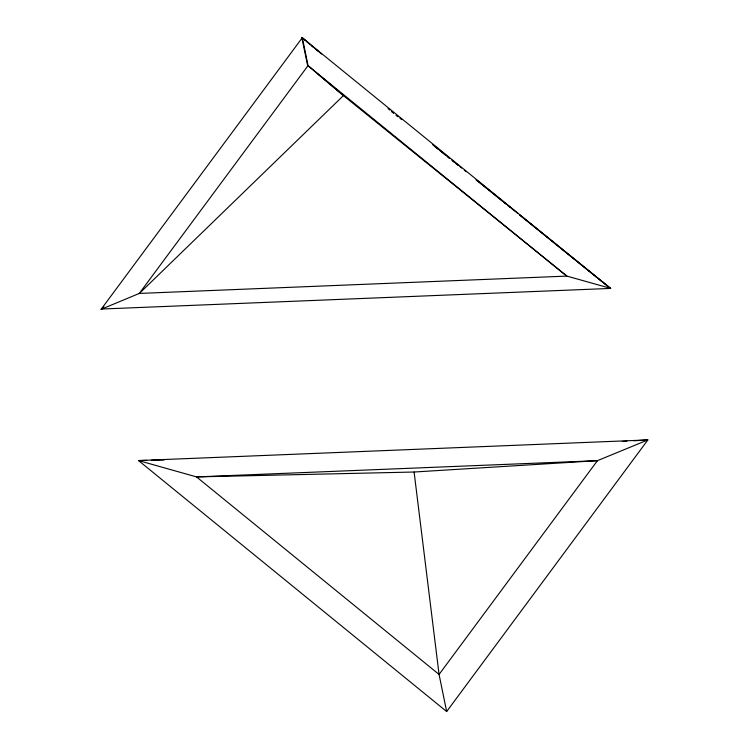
<?xml version="1.0" encoding="UTF-8"?>
<svg xmlns="http://www.w3.org/2000/svg" width="749" height="749" viewBox="0 0 749 749"><rect width="100%" height="100%" fill="white"/><g stroke="black" fill="none" stroke-linecap="round" stroke-linejoin="round"><path stroke-width="1.12" d="M318.082 74.254L343.426 95.6L566.918 276.1L139.305 293.43L101.134 309.309L302.334 37.684L321.649 54.059M308.054 65.612L139.136 293.655L343.426 95.6L308.054 65.612L302.334 37.684M446.666 711.55L647.866 439.925L138.509 460.56L446.666 711.55L439.073 674.465L414.094 472.02L196.519 476.907L138.509 460.56L146.673 460.373M101.134 309.309L103.839 306.613M622.241 441.507L626.904 441.217M633.888 440.787L647.866 439.925L597.44 460.663L414.094 472.02M101.33 309.047L610.688 288.412L519.834 215.029M151.335 460.27L164.162 459.98M610.688 288.412L566.59 276.007L307.596 65.416L301.791 37.45L610.295 288.299L519.572 214.954M393.543 113.033L391.718 111.564L393.468 113.015M396.268 115.234L398.084 116.704M399.9 118.173L401.717 119.634M434.429 146.055L449.868 158.526M451.684 159.996L458.051 165.136M459.867 166.596L461.684 168.066M464.408 170.266L466.224 171.736M477.132 180.546L518.018 213.559M388.019 108.614L389.836 110.075M396.184 115.215L398 116.675M432.473 144.548L437.922 148.948M439.738 150.418L446.086 155.549M447.902 157.018L449.718 158.488M452.433 160.689L454.25 162.149M456.066 163.619L457.882 165.089M476.027 179.751L502.336 201.022M504.152 202.492L505.959 203.953M507.775 205.423L510.5 207.623M512.316 209.093L514.123 210.553M301.791 37.45L305.349 40.446M307.127 41.944L309.796 44.191M311.575 45.689L313.354 47.187M316.022 49.434L317.801 50.932M309.346 66.886L311.088 68.365M597.44 460.663L439.073 674.465L196.519 476.907L597.44 460.663"/></g></svg>
